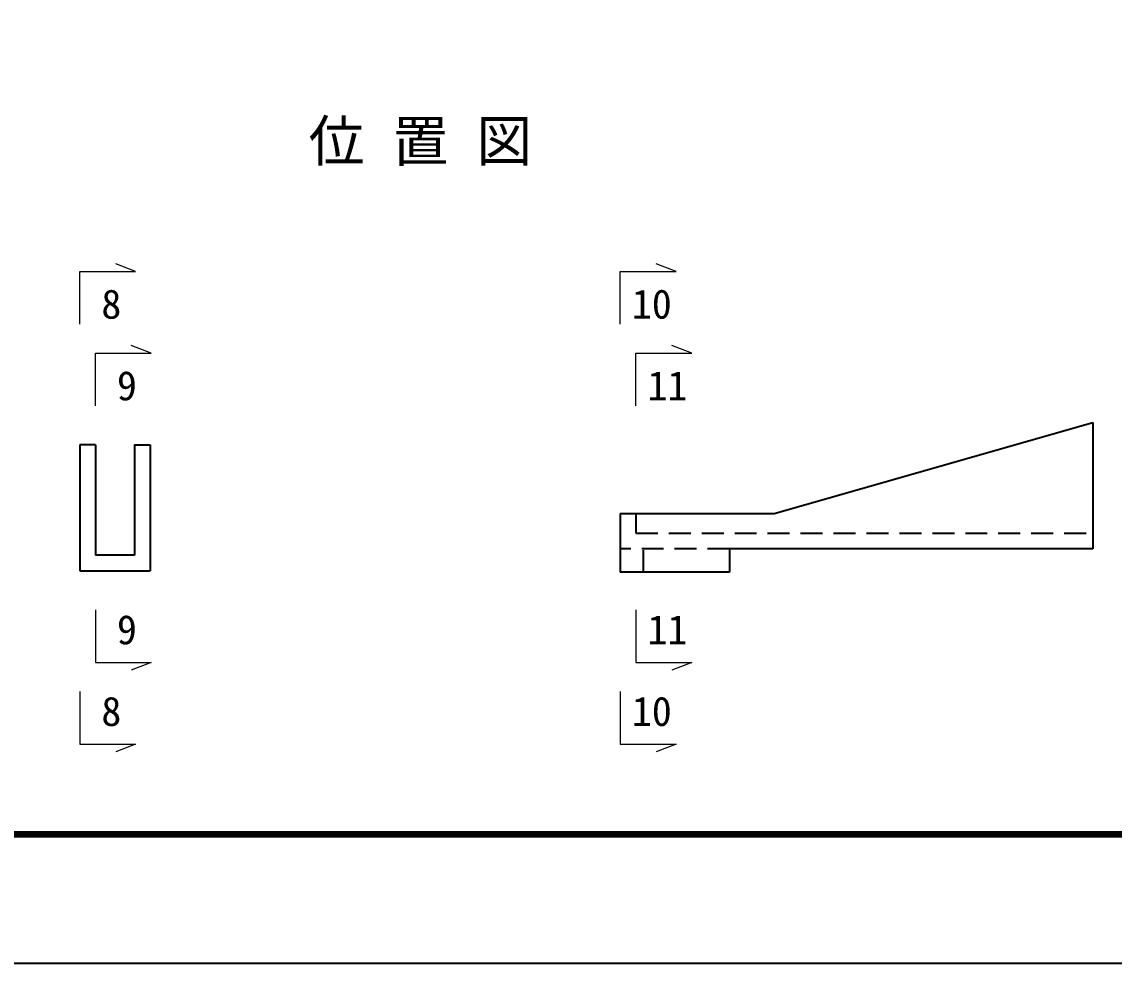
# Model space of a CAD drawing. Header units: millimetres. Extents: x 0 to 126150, y 0 to 29700.
# Drawn here: x 65329 to 74652, y 0 to 8030 of the extents above; entities that cross this region are included whole.
import ezdxf
from ezdxf.enums import TextEntityAlignment as Align

# ---------------------------------------------------------------- set-up
doc = ezdxf.new("R2010")
doc.units = ezdxf.units.MM
doc.header["$LTSCALE"] = 500
doc.linetypes.add('DASHED2', pattern=[0.375, 0.25, -0.125])
doc.layers.get('Defpoints').update_dxf_attribs({"color": 8})
for name, color, linetype, lineweight in [('D-STR', 3, 'Continuous', 25), ('D-STR-HTXT', 4, 'Continuous', 13), ('D-STR-TXT', 7, 'Continuous', 13), ('D-TTL', 2, 'Continuous', 140)]:
    doc.layers.add(name, color=color, linetype=linetype, lineweight=lineweight)
doc.styles.add('YOKO_GOTHIC', font='')
doc.styles.get('YOKO_GOTHIC').set_extended_font_data('MS Gothic')

msp = doc.modelspace()

# ---------------------------------------------------------------- linework, layer by layer
at = {"layer": 'D-STR'}
for p, q in [((74469.5, 4612.2), (74469.5, 3535.6)), ((65956.1, 4422.6), (65822.8, 4422.6)), ((65822.8, 4422.6), (65822.8, 3346)), ((65956.1, 4422.6), (65956.1, 3479.3)), ((66289.4, 4422.6), (66422.8, 4422.6)), ((66289.4, 4422.6), (66289.4, 3479.3)), ((66289.4, 4422.6), (66422.8, 4422.6)), ((66422.8, 4422.6), (66422.8, 3346)), ((70436.2, 3835.6), (70436.2, 3535.6)), ((66289.4, 3479.3), (65956.1, 3479.3)), ((70436.2, 3535.6), (70436.2, 3335.6)), ((74469.5, 3535.6), (71369.5, 3535.6)), ((71369.5, 3535.6), (71369.5, 3335.6)), ((65822.8, 3346), (66422.8, 3346)), ((70636.2, 3335.6), (70436.2, 3335.6)), ((71369.5, 3335.6), (70636.2, 3335.6))]:
    msp.add_line(p, q, dxfattribs=at)
at = {"layer": 'D-STR', "linetype": 'DASHED2', "ltscale": 1.5}
for p, q in [((70569.5, 3835.6), (70569.5, 3668.9)), ((70569.5, 3668.9), (74469.5, 3668.9)), ((71369.5, 3535.6), (70436.2, 3535.6)), ((70636.2, 3335.6), (70636.2, 3535.6))]:
    msp.add_line(p, q, dxfattribs=at)
at = {"layer": 'D-STR', "ltscale": 0.01}
msp.add_line((70654.4, 3835.6), (70787.7, 3835.6), dxfattribs=at)
at = {"layer": 'D-STR'}
msp.add_lwpolyline([(70436.2, 3835.6), (71751.3, 3835.6), (74469.5, 4612.2)], dxfattribs=at)
at = {"layer": 'D-STR-HTXT'}
for points in [[(65822.8, 5451.6), (65822.8, 5899.6), (66299.2, 5899.6), (66130, 5965.7)], [(70436.2, 5451.6), (70436.2, 5899.6), (70912.6, 5899.6), (70743.4, 5965.7)], [(65956.1, 4755.3), (65956.1, 5203.3), (66432.5, 5203.3), (66263.3, 5269.3)], [(70569.5, 4755.3), (70569.5, 5203.3), (71046, 5203.3), (70876.7, 5269.3)], [(65956.1, 3013.3), (65956.1, 2565.3), (66432.5, 2565.3), (66263.3, 2499.2)], [(70569.5, 3013.3), (70569.5, 2565.3), (71046, 2565.3), (70876.7, 2499.2)], [(65822.8, 2316.9), (65822.8, 1868.9), (66299.2, 1868.9), (66130, 1802.9)], [(70436.2, 2316.9), (70436.2, 1868.9), (70912.6, 1868.9), (70743.4, 1802.9)]]:
    msp.add_lwpolyline(points, dxfattribs=at)
at = {"layer": 'D-TTL'}
msp.add_lwpolyline([(43075, 28600), (43075, 1100), (83075, 1100), (83075, 28600)], close=True, dxfattribs=at)
at = {"layer": 'Defpoints', "color": 1}
msp.add_lwpolyline([(42050, 29700), (42050, 0), (84100, 0), (84100, 29700)], close=True, dxfattribs=at)

# ---------------------------------------------------------------- texts
at = {"layer": 'D-STR-TXT', "style": 'YOKO_GOTHIC'}
for s, height, p in [('位 置 図', 350, (68731, 6838.4)), ('8', 250, (66092.6, 5497.6)), ('10', 250, (70706, 5497.6)), ('9', 250, (66225.9, 4801.2)), ('11', 250, (70839.3, 4801.2)), ('9', 250, (66225.9, 2719.9)), ('11', 250, (70839.3, 2719.9)), ('8', 250, (66092.6, 2023.5)), ('10', 250, (70706, 2023.5))]:
    msp.add_text(s, height=height, dxfattribs=at).set_placement(p, align=Align.CENTER)

doc.saveas('drawing.dxf')
